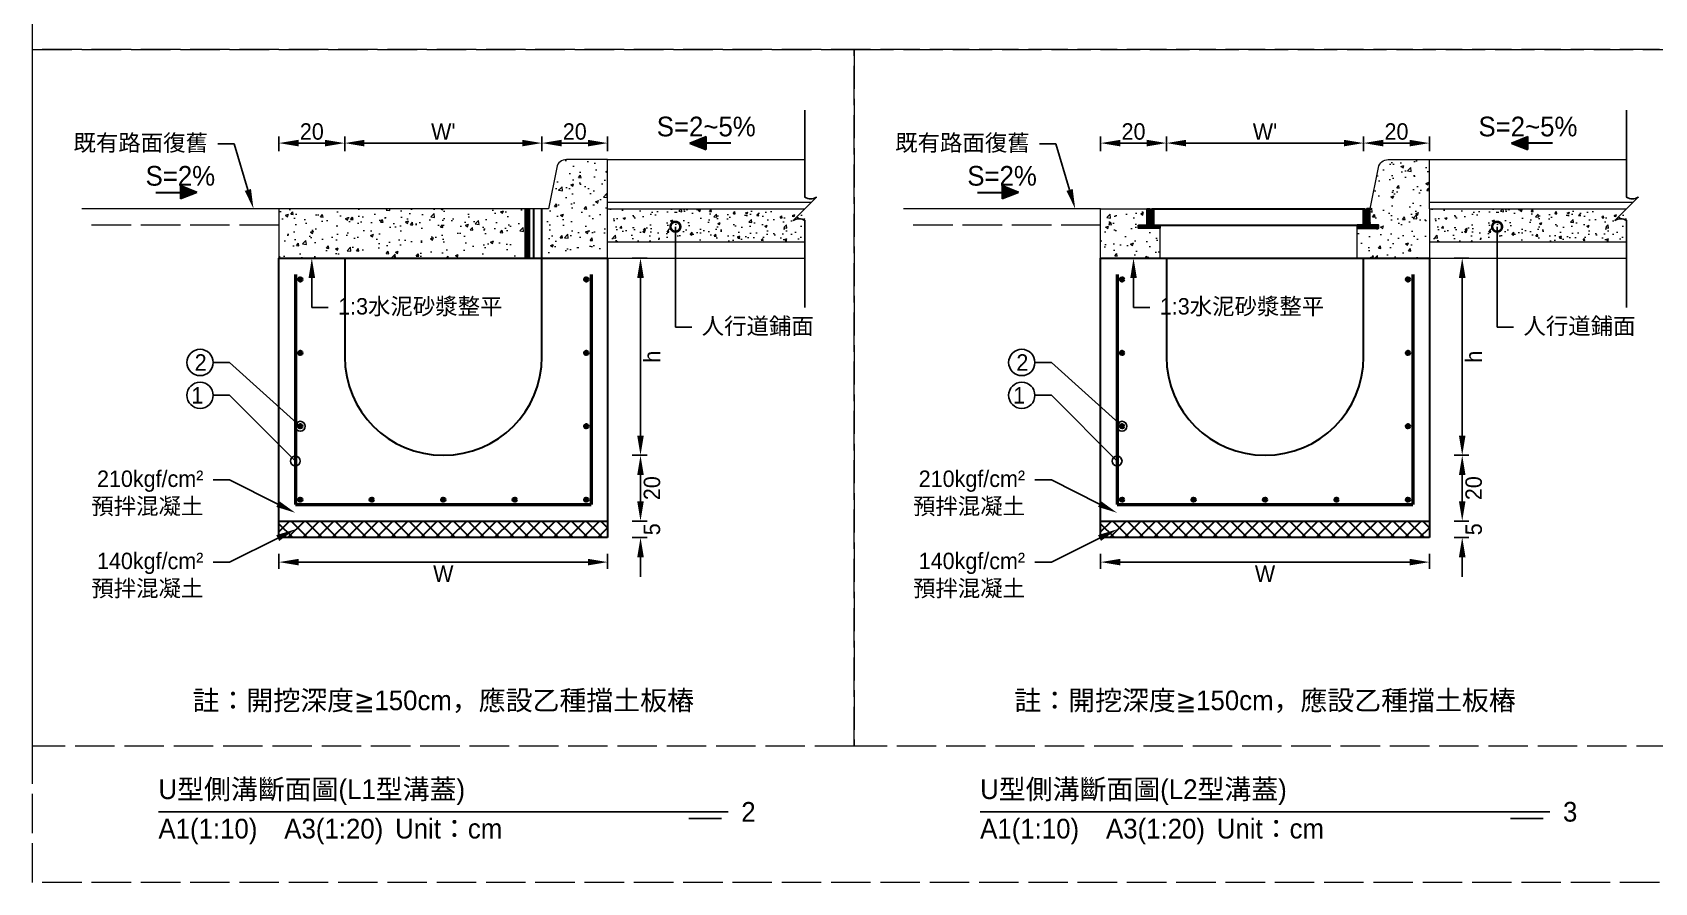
# Model space of a CAD drawing. Extents: x -8920 to 1950, y -2159 to 466.
# Drawn here: x -1710 to -1216.5, y -507 to -248.3 of the extents above; entities that cross this region are included whole.
import ezdxf
from ezdxf import colors
from ezdxf.entities.mleader import LeaderData, LeaderLine
from ezdxf.math import Vec2, Vec3

# ---------------------------------------------------------------- set-up
doc = ezdxf.new("R2010")
doc.units = 0
doc.header["$MEASUREMENT"] = 0
doc.linetypes.add('ACAD_ISO02W100', pattern=[15, 12, -3])
doc.layers.add('一、4.基本-隱藏', color=9, linetype='ACAD_ISO02W100', lineweight=20, plot=False)
doc.layers.add('三、3.文字-註解文字', color=2, linetype='Continuous')
for name, color, linetype, lineweight in [('二、1.繪圖-既有設施', 8, 'Continuous', 20), ('二、2.繪圖-施作項目', 181, 'Continuous', 30), ('二、3.繪圖-排水流向', 170, 'Continuous', 30), ('二、4.繪圖-設計鋪面', 40, 'Continuous', 20), ('二、5.繪圖-鋼筋', 60, 'Continuous', 50), ('二、6.繪圖-其他施作項目', 35, 'Continuous', 30)]:
    doc.layers.add(name, color=color, linetype=linetype, lineweight=lineweight)
doc.styles.add('次圖名(詳圖)', font='MS PGothic.ttf', dxfattribs={"height": 6})
doc.styles.add('註解文字(詳圖)', font='MS PGothic.ttf', dxfattribs={"height": 5})
doc.dimstyles.new('註解文字(詳圖)', dxfattribs={"dimtxt": 5, "dimasz": 6, "dimexe": 2, "dimexo": 5, "dimgap": 1, "dimtad": 2, "dimzin": 0, "dimdsep": 46, "dimtxsty": '註解文字(詳圖)', "dimcen": 0.1, "dimclrd": 144, "dimclre": 144, "dimclrt": 256, "dimadec": 0, "dimazin": 0, "dimtfac": 1, "dimtofl": 0, "dimtmove": 0, "dimatfit": 3, "dimfxlon": 1, "dimtolj": 1, "dimtzin": 0, "dimlwd": -1, "dimlwe": -1, "dimarcsym": 1})

# ---------------------------------------------------------------- blocks, each defined once
blk = doc.blocks.new('*D73')
at = {"layer": 'Defpoints', "color": 0, "transparency": 16777216}
for p in [(-1615, -282), (-1615, -317), (-1555, -317)]:
    blk.add_point(p, dxfattribs=at)
at = {"layer": '三、3.文字-註解文字', "color": 144, "transparency": 16777216}
for p, q in [((-1615, -284.5), (-1615, -280)), ((-1555, -284.5), (-1555, -280)), ((-1561, -282), (-1609, -282))]:
    blk.add_line(p, q, dxfattribs=at)
for points in [[(-1609, -281), (-1609, -283), (-1615, -282)], [(-1561, -281), (-1561, -283), (-1555, -282)]]:
    blk.add_solid(points, dxfattribs=at)
at = {"layer": '三、3.文字-註解文字', "transparency": 16777216, "insert": (-1585, -278.5), "char_height": 5, "attachment_point": 5, "style": '註解文字(詳圖)'}
blk.add_mtext("\\A1;W'", dxfattribs=at)
blk = doc.blocks.new('*D74')
at = {"layer": 'Defpoints', "color": 0, "transparency": 16777216}
for p in [(-1635, -282), (-1635, -317), (-1615, -317)]:
    blk.add_point(p, dxfattribs=at)
at = {"layer": '三、3.文字-註解文字', "color": 144, "transparency": 16777216}
for p, q in [((-1635, -284.5), (-1635, -280)), ((-1615, -284.5), (-1615, -280)), ((-1621, -282), (-1629, -282))]:
    blk.add_line(p, q, dxfattribs=at)
for points in [[(-1629, -281), (-1629, -283), (-1635, -282)], [(-1621, -281), (-1621, -283), (-1615, -282)]]:
    blk.add_solid(points, dxfattribs=at)
at = {"layer": '三、3.文字-註解文字', "transparency": 16777216, "insert": (-1625, -278.5), "char_height": 5, "attachment_point": 5, "style": '註解文字(詳圖)'}
blk.add_mtext('\\A1;20', dxfattribs=at)
blk = doc.blocks.new('*D71')
at = {"layer": 'Defpoints', "color": 0, "transparency": 16777216}
for p in [(-1365, -282), (-1365, -317), (-1305, -317)]:
    blk.add_point(p, dxfattribs=at)
at = {"layer": '三、3.文字-註解文字', "color": 144, "transparency": 16777216}
for p, q in [((-1365, -284.5), (-1365, -280)), ((-1305, -284.5), (-1305, -280)), ((-1311, -282), (-1359, -282))]:
    blk.add_line(p, q, dxfattribs=at)
for points in [[(-1359, -281), (-1359, -283), (-1365, -282)], [(-1311, -281), (-1311, -283), (-1305, -282)]]:
    blk.add_solid(points, dxfattribs=at)
at = {"layer": '三、3.文字-註解文字', "transparency": 16777216, "insert": (-1335, -278.5), "char_height": 5, "attachment_point": 5, "style": '註解文字(詳圖)'}
blk.add_mtext("\\A1;W'", dxfattribs=at)
blk = doc.blocks.new('*D72')
at = {"layer": 'Defpoints', "color": 0, "transparency": 16777216}
for p in [(-1385, -282), (-1385, -317), (-1365, -317)]:
    blk.add_point(p, dxfattribs=at)
at = {"layer": '三、3.文字-註解文字', "color": 144, "transparency": 16777216}
for p, q in [((-1385, -284.5), (-1385, -280)), ((-1365, -284.5), (-1365, -280)), ((-1371, -282), (-1379, -282))]:
    blk.add_line(p, q, dxfattribs=at)
for points in [[(-1379, -281), (-1379, -283), (-1385, -282)], [(-1371, -281), (-1371, -283), (-1365, -282)]]:
    blk.add_solid(points, dxfattribs=at)
at = {"layer": '三、3.文字-註解文字', "transparency": 16777216, "insert": (-1375, -278.5), "char_height": 5, "attachment_point": 5, "style": '註解文字(詳圖)'}
blk.add_mtext('\\A1;20', dxfattribs=at)
blk = doc.blocks.new('*D75')
at = {"layer": 'Defpoints', "color": 0, "transparency": 16777216}
for p in [(-1335, -317), (-1275, -317), (-1335, -377)]:
    blk.add_point(p, dxfattribs=at)
at = {"layer": '三、3.文字-註解文字', "color": 144, "transparency": 16777216}
for p, q in [((-1277.5, -317), (-1273, -317)), ((-1275, -371), (-1275, -323)), ((-1277.5, -377), (-1273, -377))]:
    blk.add_line(p, q, dxfattribs=at)
for points in [[(-1276, -323), (-1274, -323), (-1275, -317)], [(-1276, -371), (-1274, -371), (-1275, -377)]]:
    blk.add_solid(points, dxfattribs=at)
at = {"layer": '三、3.文字-註解文字', "transparency": 16777216, "insert": (-1271.5, -347), "char_height": 5, "attachment_point": 5, "rotation": 90, "style": '註解文字(詳圖)'}
blk.add_mtext('\\A1;h', dxfattribs=at)
blk = doc.blocks.new('*D76')
at = {"layer": 'Defpoints', "color": 0, "transparency": 16777216}
for p in [(-1335, -377), (-1335, -397), (-1275, -397)]:
    blk.add_point(p, dxfattribs=at)
at = {"layer": '三、3.文字-註解文字', "color": 144, "transparency": 16777216}
for p, q in [((-1277.5, -377), (-1273, -377)), ((-1275, -383), (-1275, -391)), ((-1277.5, -397), (-1273, -397))]:
    blk.add_line(p, q, dxfattribs=at)
for points in [[(-1276, -383), (-1274, -383), (-1275, -377)], [(-1276, -391), (-1274, -391), (-1275, -397)]]:
    blk.add_solid(points, dxfattribs=at)
at = {"layer": '三、3.文字-註解文字', "transparency": 16777216, "insert": (-1271.5, -387), "char_height": 5, "attachment_point": 5, "rotation": 90, "style": '註解文字(詳圖)'}
blk.add_mtext('\\A1;20', dxfattribs=at)
blk = doc.blocks.new('*D77')
at = {"layer": 'Defpoints', "color": 0, "transparency": 16777216}
for p in [(-1335, -397), (-1335, -402), (-1275, -402)]:
    blk.add_point(p, dxfattribs=at)
at = {"layer": '三、3.文字-註解文字', "color": 144, "transparency": 16777216}
for p, q in [((-1275, -391), (-1275, -385)), ((-1277.5, -397), (-1273, -397)), ((-1277.5, -402), (-1273, -402)), ((-1275, -408), (-1275, -414))]:
    blk.add_line(p, q, dxfattribs=at)
for points in [[(-1276, -391), (-1274, -391), (-1275, -397)], [(-1276, -408), (-1274, -408), (-1275, -402)]]:
    blk.add_solid(points, dxfattribs=at)
at = {"layer": '三、3.文字-註解文字', "transparency": 16777216, "insert": (-1271.5, -399.5), "char_height": 5, "attachment_point": 5, "rotation": 90, "style": '註解文字(詳圖)'}
blk.add_mtext('\\A1;5', dxfattribs=at)
blk = doc.blocks.new('*D78')
at = {"layer": 'Defpoints', "color": 0, "transparency": 16777216}
for p in [(-1385, -402), (-1285, -402), (-1385, -409.5)]:
    blk.add_point(p, dxfattribs=at)
at = {"layer": '三、3.文字-註解文字', "color": 144, "transparency": 16777216}
for p, q in [((-1385, -407), (-1385, -411.5)), ((-1291, -409.5), (-1379, -409.5)), ((-1285, -407), (-1285, -411.5))]:
    blk.add_line(p, q, dxfattribs=at)
for points in [[(-1379, -408.5), (-1379, -410.5), (-1385, -409.5)], [(-1291, -408.5), (-1291, -410.5), (-1285, -409.5)]]:
    blk.add_solid(points, dxfattribs=at)
at = {"layer": '三、3.文字-註解文字', "transparency": 16777216, "insert": (-1335, -413), "char_height": 5, "attachment_point": 5, "style": '註解文字(詳圖)'}
blk.add_mtext('\\A1;W', dxfattribs=at)
blk = doc.blocks.new('_Small')
at = {"color": 0, "linetype": 'ByBlock', "lineweight": -2}
blk.add_circle((0, 0), 0.25, dxfattribs=at)
blk = doc.blocks.new('排水流向')
at = {"layer": '二、3.繪圖-排水流向'}
h = blk.add_hatch(color=256, dxfattribs=at)
h.dxf.hatch_style = 1
h.paths.add_polyline_path([(0, 1), (0, -1), (2.5, 0)])
for points in [[(-3.75, 0), (0, 0)], [(0, 1), (0, -1)], [(2.5, 0), (0, 1)], [(2.5, 0), (0, -1)]]:
    blk.add_lwpolyline(points, dxfattribs=at)
blk = doc.blocks.new('*D249')
at = {"layer": 'Defpoints', "color": 0, "transparency": 16777216}
for p in [(-1305, -282), (-1305, -317), (-1285, -317)]:
    blk.add_point(p, dxfattribs=at)
at = {"layer": '三、3.文字-註解文字', "color": 144, "transparency": 16777216}
for p, q in [((-1305, -284.5), (-1305, -280)), ((-1285, -284.5), (-1285, -280)), ((-1291, -282), (-1299, -282))]:
    blk.add_line(p, q, dxfattribs=at)
for points in [[(-1299, -281), (-1299, -283), (-1305, -282)], [(-1291, -281), (-1291, -283), (-1285, -282)]]:
    blk.add_solid(points, dxfattribs=at)
at = {"layer": '三、3.文字-註解文字', "transparency": 16777216, "insert": (-1295, -278.5), "char_height": 5, "attachment_point": 5, "style": '註解文字(詳圖)'}
blk.add_mtext('\\A1;20', dxfattribs=at)
blk = doc.blocks.new('*D250')
at = {"layer": 'Defpoints', "color": 0, "transparency": 16777216}
for p in [(-1555, -282), (-1555, -317), (-1535, -317)]:
    blk.add_point(p, dxfattribs=at)
at = {"layer": '三、3.文字-註解文字', "color": 144, "transparency": 16777216}
for p, q in [((-1555, -284.5), (-1555, -280)), ((-1535, -284.5), (-1535, -280)), ((-1541, -282), (-1549, -282))]:
    blk.add_line(p, q, dxfattribs=at)
for points in [[(-1549, -281), (-1549, -283), (-1555, -282)], [(-1541, -281), (-1541, -283), (-1535, -282)]]:
    blk.add_solid(points, dxfattribs=at)
at = {"layer": '三、3.文字-註解文字', "transparency": 16777216, "insert": (-1545, -278.5), "char_height": 5, "attachment_point": 5, "style": '註解文字(詳圖)'}
blk.add_mtext('\\A1;20', dxfattribs=at)
blk = doc.blocks.new('_DotSmall')
at = {"color": 0, "linetype": 'ByBlock', "const_width": 0.5}
blk.add_lwpolyline([(-0.0625, 0, 1), (0.0625, 0, 1)], format="xyb", close=True, dxfattribs=at)
blk = doc.blocks.new('*D275')
at = {"layer": 'Defpoints', "color": 0, "transparency": 16777216}
for p in [(-1585, -317), (-1525, -317), (-1585, -377)]:
    blk.add_point(p, dxfattribs=at)
at = {"layer": '三、3.文字-註解文字', "color": 144, "transparency": 16777216}
for p, q in [((-1527.5, -317), (-1523, -317)), ((-1525, -371), (-1525, -323)), ((-1527.5, -377), (-1523, -377))]:
    blk.add_line(p, q, dxfattribs=at)
for points in [[(-1526, -323), (-1524, -323), (-1525, -317)], [(-1526, -371), (-1524, -371), (-1525, -377)]]:
    blk.add_solid(points, dxfattribs=at)
at = {"layer": '三、3.文字-註解文字', "transparency": 16777216, "insert": (-1521.5, -347), "char_height": 5, "attachment_point": 5, "rotation": 90, "style": '註解文字(詳圖)'}
blk.add_mtext('\\A1;h', dxfattribs=at)
blk = doc.blocks.new('*D276')
at = {"layer": 'Defpoints', "color": 0, "transparency": 16777216}
for p in [(-1585, -377), (-1585, -397), (-1525, -397)]:
    blk.add_point(p, dxfattribs=at)
at = {"layer": '三、3.文字-註解文字', "color": 144, "transparency": 16777216}
for p, q in [((-1527.5, -377), (-1523, -377)), ((-1525, -383), (-1525, -391)), ((-1527.5, -397), (-1523, -397))]:
    blk.add_line(p, q, dxfattribs=at)
for points in [[(-1526, -383), (-1524, -383), (-1525, -377)], [(-1526, -391), (-1524, -391), (-1525, -397)]]:
    blk.add_solid(points, dxfattribs=at)
at = {"layer": '三、3.文字-註解文字', "transparency": 16777216, "insert": (-1521.5, -387), "char_height": 5, "attachment_point": 5, "rotation": 90, "style": '註解文字(詳圖)'}
blk.add_mtext('\\A1;20', dxfattribs=at)
blk = doc.blocks.new('*D277')
at = {"layer": 'Defpoints', "color": 0, "transparency": 16777216}
for p in [(-1585, -397), (-1585, -402), (-1525, -402)]:
    blk.add_point(p, dxfattribs=at)
at = {"layer": '三、3.文字-註解文字', "color": 144, "transparency": 16777216}
for p, q in [((-1525, -391), (-1525, -385)), ((-1527.5, -397), (-1523, -397)), ((-1527.5, -402), (-1523, -402)), ((-1525, -408), (-1525, -414))]:
    blk.add_line(p, q, dxfattribs=at)
for points in [[(-1526, -391), (-1524, -391), (-1525, -397)], [(-1526, -408), (-1524, -408), (-1525, -402)]]:
    blk.add_solid(points, dxfattribs=at)
at = {"layer": '三、3.文字-註解文字', "transparency": 16777216, "insert": (-1521.5, -399.5), "char_height": 5, "attachment_point": 5, "rotation": 90, "style": '註解文字(詳圖)'}
blk.add_mtext('\\A1;5', dxfattribs=at)
blk = doc.blocks.new('*D284')
at = {"layer": 'Defpoints', "color": 0, "transparency": 16777216}
for p in [(-1635, -402), (-1535, -402), (-1635, -409.5)]:
    blk.add_point(p, dxfattribs=at)
at = {"layer": '三、3.文字-註解文字', "color": 144, "transparency": 16777216}
for p, q in [((-1635, -407), (-1635, -411.5)), ((-1541, -409.5), (-1629, -409.5)), ((-1535, -407), (-1535, -411.5))]:
    blk.add_line(p, q, dxfattribs=at)
for points in [[(-1629, -408.5), (-1629, -410.5), (-1635, -409.5)], [(-1541, -408.5), (-1541, -410.5), (-1535, -409.5)]]:
    blk.add_solid(points, dxfattribs=at)
at = {"layer": '三、3.文字-註解文字', "transparency": 16777216, "insert": (-1585, -413), "char_height": 5, "attachment_point": 5, "style": '註解文字(詳圖)'}
blk.add_mtext('\\A1;W', dxfattribs=at)

msp = doc.modelspace()

# ---------------------------------------------------------------- hatches: boundary and pattern name
at = {"layer": '二、1.繪圖-既有設施'}
h = msp.add_hatch(dxfattribs=at)
h.set_pattern_fill('AR-CONC', color=256, scale=0.05)
h.set_pattern_definition([(50, (-267.767, -1137.249), (9.109233, -0.796954), [0.9525, -10.4775]), (355, (-267.767, -1137.249), (-1.76217, 9.55284), [0.762, -8.38203]), (100.45144, (-267.008, -1137.315), (7.34706, 8.75589), [0.8095, -8.90451]), (46.1842, (-267.767, -1134.709), (13.55395, -2.10212), [1.42875, -15.71625]), (96.6356, (-266.637, -1134.884), (11.87021, 12.37131), [1.21425, -13.35678]), (351.1842, (-267.767, -1134.709), (11.87021, 12.37131), [1.143, -12.57299]), (21, (-266.497, -1135.344), (7.58072, -5.11326), [0.9525, -10.4775]), (326, (-266.497, -1135.344), (3.0901, 9.2094), [0.762, -8.382]), (71.45144, (-265.865, -1135.77), (10.67082, 4.09614), [0.8095, -8.904497]), (37.5, (-267.7668, -1137.2488), (0.15443, 4.227752), [0, -8.2804, 0, -8.509, 0, -8.41375]), (7.5, (-267.767, -1137.249), (3.340983, 5.009029), [0, -4.8514, 0, -8.0899, 0, -3.20675]), (327.5, (-270.599, -1137.2488), (6.77953, -0.286437), [0, -3.175, 0, -9.906, 0, -13.1445]), (317.5, (-271.869, -1137.249), (7.40646, 1.271325), [0, -4.1275, 0, -6.5786, 0, -9.3345])])
h.paths.add_polyline_path([(-1635, -302), (-1635, -317), (-1560, -317), (-1560, -302)])
h.paths.add_polyline_path([(-1553, -302), (-1555, -302), (-1555, -317), (-1535, -317), (-1535, -302), (-1535, -287), (-1547.541, -287, 0.3575108), (-1550.482, -289.412)])
h = msp.add_hatch(dxfattribs=at)
h.set_pattern_fill('AR-CONC', color=256, scale=0.05)
h.set_pattern_definition([(50, (-6.186, -1160.314), (9.109233, -0.796954), [0.9525, -10.4775]), (355, (-6.186, -1160.314), (-1.76217, 9.55284), [0.762, -8.38203]), (100.45144, (-5.427, -1160.381), (7.34706, 8.755888), [0.8095, -8.90451]), (46.1842, (-6.186, -1157.774), (13.55395, -2.10212), [1.42875, -15.71625]), (96.6356, (-5.057, -1157.95), (11.87021, 12.37131), [1.21425, -13.35678]), (351.1842, (-6.186, -1157.774), (11.87021, 12.37131), [1.143, -12.57299]), (21, (-4.916, -1158.409), (7.58072, -5.11326), [0.9525, -10.4775]), (326, (-4.916, -1158.409), (3.0901, 9.2094), [0.762, -8.382]), (71.45144, (-4.2846, -1158.8355), (10.67082, 4.09614), [0.8095, -8.904497]), (37.5, (-6.1863, -1160.3144), (0.15443, 4.227752), [0, -8.2804, 0, -8.509, 0, -8.41375]), (7.5, (-6.1863, -1160.3144), (3.340983, 5.009029), [0, -4.8514, 0, -8.0899, 0, -3.20675]), (327.5, (-9.0184, -1160.3144), (6.77953, -0.286437), [0, -3.175, 0, -9.906, 0, -13.1445]), (317.5, (-10.2884, -1160.3144), (7.40646, 1.271325), [0, -4.1275, 0, -6.5786, 0, -9.3345])])
h.paths.add_polyline_path([(-1373.5, -307.9), (-1373.5, -307), (-1370.9, -307), (-1370.9, -302), (-1385, -302), (-1385, -317), (-1367, -317), (-1367, -307.9)])
h.paths.add_polyline_path([(-1300.5, -307), (-1300.5, -307.9), (-1307, -307.9), (-1307, -317), (-1285, -317), (-1285, -302), (-1285, -287), (-1297.541, -287, 0.3575108), (-1300.482, -289.412), (-1303, -302), (-1303.1, -302), (-1303.1, -307)])
at = {"layer": '二、2.繪圖-施作項目'}
h = msp.add_hatch(dxfattribs=at)
h.set_pattern_fill('ANSI37', color=256)
h.set_pattern_definition([(45, (-1438.4603, 460.823), (-2.245064, 2.245064), []), (135, (-1438.4603, 460.823), (-2.245064, -2.245064), [])])
h.paths.add_polyline_path([(-1535, -402), (-1635, -402), (-1635, -397), (-1535, -397)])
h = msp.add_hatch(dxfattribs=at)
h.set_pattern_fill('ANSI37', color=256)
h.set_pattern_definition([(45, (-1188.4603, 460.823), (-2.245064, 2.245064), []), (135, (-1188.4603, 460.823), (-2.245064, -2.245064), [])])
h.paths.add_polyline_path([(-1285, -402), (-1385, -402), (-1385, -397), (-1285, -397)])
at = {"layer": '二、4.繪圖-設計鋪面'}
h = msp.add_hatch(dxfattribs=at)
h.set_pattern_fill('AR-CONC', color=256)
h.set_pattern_definition([(50, (-1669.145, 133.4644), (7.1726, -0.62752), [0.75, -8.25]), (355, (-1669.145, 133.4644), (-1.38751, 7.52192), [0.6, -6.6]), (100.4514, (-1668.547, 133.412), (5.78509, 6.8944), [0.6374, -7.01142]), (46.1842, (-1669.145, 135.464), (10.67241, -1.6552), [1.125, -12.375]), (96.6356, (-1668.256, 135.326), (9.34662, 9.74119), [0.9561, -10.51714]), (351.1842, (-1669.145, 135.464), (9.34662, 9.74119), [0.9, -9.9]), (21, (-1668.145, 134.9644), (5.96907, -4.02619), [0.75, -8.25]), (326, (-1668.145, 134.9644), (2.43315, 7.2515), [0.6, -6.6]), (71.4514, (-1667.6476, 134.629), (8.40222, 3.22531), [0.6374, -7.01142]), (37.5, (-1669.145, 133.4644), (0.121599, 3.328939), [0, -6.52, 0, -6.7, 0, -6.625]), (7.5, (-1669.145, 133.4644), (2.630695, 3.944117), [0, -3.82, 0, -6.37, 0, -2.525]), (327.5, (-1671.375, 133.4644), (5.338224, -0.225549), [0, -2.5, 0, -7.8, 0, -10.35]), (317.5, (-1672.375, 133.4644), (5.83186, 1.00105), [0, -3.25, 0, -5.18, 0, -7.35])])
h.paths.add_polyline_path([(-1475, -302), (-1535, -302), (-1535, -309.5), (-1525, -309.5), (-1525, -312), (-1475, -312)])
h.paths.add_polyline_path([(-1525, -309.5), (-1535, -309.5), (-1535, -312), (-1525, -312)], flags=17)
h = msp.add_hatch(dxfattribs=at)
h.set_pattern_fill('AR-CONC', color=256)
h.set_pattern_definition([(50, (-1419.145, 133.4644), (7.1726, -0.62752), [0.75, -8.25]), (355, (-1419.145, 133.4644), (-1.38751, 7.52192), [0.6, -6.6]), (100.4514, (-1418.547, 133.412), (5.78509, 6.8944), [0.6374, -7.01142]), (46.1842, (-1419.145, 135.464), (10.67241, -1.6552), [1.125, -12.375]), (96.6356, (-1418.256, 135.326), (9.34662, 9.74119), [0.9561, -10.51714]), (351.1842, (-1419.145, 135.464), (9.34662, 9.74119), [0.9, -9.9]), (21, (-1418.145, 134.9644), (5.96907, -4.02619), [0.75, -8.25]), (326, (-1418.145, 134.9644), (2.43315, 7.2515), [0.6, -6.6]), (71.4514, (-1417.6476, 134.629), (8.40222, 3.22531), [0.6374, -7.01142]), (37.5, (-1419.145, 133.4644), (0.121599, 3.328939), [0, -6.52, 0, -6.7, 0, -6.625]), (7.5, (-1419.145, 133.4644), (2.630695, 3.944117), [0, -3.82, 0, -6.37, 0, -2.525]), (327.5, (-1421.375, 133.4644), (5.338224, -0.225549), [0, -2.5, 0, -7.8, 0, -10.35]), (317.5, (-1422.375, 133.4644), (5.83186, 1.00105), [0, -3.25, 0, -5.18, 0, -7.35])])
h.paths.add_polyline_path([(-1225, -302), (-1285, -302), (-1285, -309.5), (-1275, -309.5), (-1275, -312), (-1225, -312)])
h.paths.add_polyline_path([(-1275, -309.5), (-1285, -309.5), (-1285, -312), (-1275, -312)], flags=17)
at = {"layer": '二、5.繪圖-鋼筋'}
h = msp.add_hatch(color=256, dxfattribs=at)
h.dxf.hatch_style = 1
h.paths.add_polyline_path([(-1628, -323.5, 1), (-1629, -323.5, 1)])
h = msp.add_hatch(color=256, dxfattribs=at)
h.dxf.hatch_style = 1
h.paths.add_polyline_path([(-1541, -323.5, 1), (-1542, -323.5, 1)])
h = msp.add_hatch(color=256, dxfattribs=at)
h.dxf.hatch_style = 1
h.paths.add_polyline_path([(-1378, -323.5, 1), (-1379, -323.5, 1)])
h = msp.add_hatch(color=256, dxfattribs=at)
h.dxf.hatch_style = 1
h.paths.add_polyline_path([(-1291, -323.5, 1), (-1292, -323.5, 1)])
h = msp.add_hatch(color=256, dxfattribs=at)
h.dxf.hatch_style = 1
h.paths.add_polyline_path([(-1628, -345.83, 1), (-1629, -345.83, 1)])
h = msp.add_hatch(color=256, dxfattribs=at)
h.dxf.hatch_style = 1
h.paths.add_polyline_path([(-1541, -345.83, 1), (-1542, -345.83, 1)])
h = msp.add_hatch(color=256, dxfattribs=at)
h.dxf.hatch_style = 1
h.paths.add_polyline_path([(-1378, -345.83, 1), (-1379, -345.83, 1)])
h = msp.add_hatch(color=256, dxfattribs=at)
h.dxf.hatch_style = 1
h.paths.add_polyline_path([(-1291, -345.83, 1), (-1292, -345.83, 1)])
h = msp.add_hatch(color=256, dxfattribs=at)
h.dxf.hatch_style = 1
h.paths.add_polyline_path([(-1628, -368.16, 1), (-1629, -368.16, 1)])
h = msp.add_hatch(color=256, dxfattribs=at)
h.dxf.hatch_style = 1
h.paths.add_polyline_path([(-1541, -368.16, 1), (-1542, -368.16, 1)])
h = msp.add_hatch(color=256, dxfattribs=at)
h.dxf.hatch_style = 1
h.paths.add_polyline_path([(-1378, -368.16, 1), (-1379, -368.16, 1)])
h = msp.add_hatch(color=256, dxfattribs=at)
h.dxf.hatch_style = 1
h.paths.add_polyline_path([(-1291, -368.16, 1), (-1292, -368.16, 1)])
h = msp.add_hatch(color=256, dxfattribs=at)
h.dxf.hatch_style = 1
h.paths.add_polyline_path([(-1628, -390.5, 1), (-1629, -390.5, 1)])
h = msp.add_hatch(color=256, dxfattribs=at)
h.dxf.hatch_style = 1
h.paths.add_polyline_path([(-1606.25, -390.5, 1), (-1607.25, -390.5, 1)])
h = msp.add_hatch(color=256, dxfattribs=at)
h.dxf.hatch_style = 1
h.paths.add_polyline_path([(-1584.5, -390.5, 1), (-1585.5, -390.5, 1)])
h = msp.add_hatch(color=256, dxfattribs=at)
h.dxf.hatch_style = 1
h.paths.add_polyline_path([(-1562.75, -390.5, 1), (-1563.75, -390.5, 1)])
h = msp.add_hatch(color=256, dxfattribs=at)
h.dxf.hatch_style = 1
h.paths.add_polyline_path([(-1541, -390.5, 1), (-1542, -390.5, 1)])
h = msp.add_hatch(color=256, dxfattribs=at)
h.dxf.hatch_style = 1
h.paths.add_polyline_path([(-1378, -390.5, 1), (-1379, -390.5, 1)])
h = msp.add_hatch(color=256, dxfattribs=at)
h.dxf.hatch_style = 1
h.paths.add_polyline_path([(-1356.25, -390.5, 1), (-1357.25, -390.5, 1)])
h = msp.add_hatch(color=256, dxfattribs=at)
h.dxf.hatch_style = 1
h.paths.add_polyline_path([(-1334.5, -390.5, 1), (-1335.5, -390.5, 1)])
h = msp.add_hatch(color=256, dxfattribs=at)
h.dxf.hatch_style = 1
h.paths.add_polyline_path([(-1312.75, -390.5, 1), (-1313.75, -390.5, 1)])
h = msp.add_hatch(color=256, dxfattribs=at)
h.dxf.hatch_style = 1
h.paths.add_polyline_path([(-1291, -390.5, 1), (-1292, -390.5, 1)])
at = {"layer": '二、6.繪圖-其他施作項目'}
h = msp.add_hatch(dxfattribs=at)
h.set_pattern_fill('ANSI31', color=256, scale=0.1)
h.set_pattern_definition([(45, (-142.16578, -1297.46255), (-0.2245064, 0.2245064), [])])
h.paths.add_polyline_path([(-1370, -302), (-1370.9, -302), (-1370.9, -307), (-1373.5, -307), (-1373.5, -307.9), (-1367, -307.9), (-1367, -307), (-1370, -307)])
h.paths.add_polyline_path([(-1304, -307), (-1307, -307), (-1307, -307.9), (-1300.5, -307.9), (-1300.5, -307), (-1303.1, -307), (-1303.1, -302), (-1304, -302)])

# ---------------------------------------------------------------- linework, layer by layer
at = {"layer": '一、4.基本-隱藏'}
for points in [[(-1710, 0), (-930, 0), (-930, -253.5), (-1710, -253.5)], [(-1710, 0), (-930, 0), (-930, -507), (-1710, -507)], [(-1710, 0), (-930, 0), (-930, -507), (-1710, -507)], [(-1710, -253.5), (-1460, -253.5), (-1460, -465.5), (-1710, -465.5)], [(-1460, -253.5), (-1210, -253.5), (-1210, -465.5), (-1460, -465.5)]]:
    msp.add_lwpolyline(points, close=True, dxfattribs=at)
at = {"layer": '三、3.文字-註解文字'}
for points in [[(-1475, -332), (-1475, -305.536, 0.2828427), (-1478.536, -305.536), (-1471.464, -298.464, -0.2828427), (-1475, -298.464), (-1475, -272)], [(-1225, -332), (-1225, -305.536, 0.2828427), (-1228.536, -305.536), (-1221.464, -298.464, -0.2828427), (-1225, -298.464), (-1225, -272)]]:
    msp.add_lwpolyline(points, format="xyb", dxfattribs=at)
for points in [[(-1671.66, -485.5), (-1498.34, -485.5)], [(-1500.34, -487.5), (-1510.34, -487.5)], [(-1421.66, -485.5), (-1248.34, -485.5)], [(-1250.34, -487.5), (-1260.34, -487.5)]]:
    msp.add_lwpolyline(points, dxfattribs=at)
for centre in [(-1659, -348.75), (-1409, -348.75), (-1659, -358.75), (-1409, -358.75)]:
    msp.add_circle(centre, 4, dxfattribs=at)
at = {"layer": '二、1.繪圖-既有設施'}
msp.add_lwpolyline([(-1635, -317), (-1535, -317), (-1535, -302), (-1535, -287), (-1547.541, -287, 0.3575108), (-1550.482, -289.412), (-1553, -302), (-1635, -302)], format="xyb", close=True, dxfattribs=at)
msp.add_lwpolyline([(-1303.1, -302), (-1303, -302), (-1300.482, -289.412, -0.3575108), (-1297.541, -287), (-1285, -287)], format="xyb", dxfattribs=at)
for points in [[(-1285, -302), (-1285, -287)], [(-1367, -307), (-1367, -317), (-1385, -317), (-1385, -302), (-1370.9, -302)], [(-1285, -302), (-1285, -317), (-1307, -317), (-1307, -307)]]:
    msp.add_lwpolyline(points, dxfattribs=at)
at = {"layer": '二、2.繪圖-施作項目'}
for points in [[(-1535, -402), (-1635, -402), (-1635, -317), (-1535, -317)], [(-1285, -402), (-1385, -402), (-1385, -317), (-1285, -317)]]:
    msp.add_lwpolyline(points, close=True, dxfattribs=at)
for points in [[(-1615, -317), (-1615, -347, 1), (-1555, -347), (-1555, -317)], [(-1365, -317), (-1365, -347, 1), (-1305, -347), (-1305, -317)]]:
    msp.add_lwpolyline(points, format="xyb", dxfattribs=at)
for points in [[(-1635, -397), (-1535, -397)], [(-1385, -397), (-1285, -397)]]:
    msp.add_lwpolyline(points, dxfattribs=at)
at = {"layer": '二、4.繪圖-設計鋪面'}
for points in [[(-1535, -287), (-1475, -287)], [(-1285, -287), (-1225, -287)], [(-1535, -300), (-1473, -300)], [(-1285, -300), (-1223, -300)], [(-1635, -302), (-1695, -302)], [(-1535, -302), (-1475, -302)], [(-1385, -302), (-1445, -302)], [(-1285, -302), (-1225, -302)], [(-1535, -312), (-1475, -312)], [(-1285, -312), (-1225, -312)], [(-1535, -317), (-1475, -317)], [(-1285, -317), (-1225, -317)]]:
    msp.add_lwpolyline(points, dxfattribs=at)
at = {"layer": '二、4.繪圖-設計鋪面', "linetype": 'ACAD_ISO02W100'}
for points in [[(-1635, -307), (-1695, -307)], [(-1385, -307), (-1445, -307)]]:
    msp.add_lwpolyline(points, dxfattribs=at)
at = {"layer": '二、5.繪圖-鋼筋'}
for points in [[(-1630, -322), (-1630, -392)], [(-1540, -322), (-1540, -392)], [(-1380, -322), (-1380, -392)], [(-1290, -322), (-1290, -392)], [(-1630, -392), (-1540, -392)], [(-1380, -392), (-1290, -392)]]:
    msp.add_lwpolyline(points, dxfattribs=at)
for centre in [(-1628.5, -323.5), (-1541.5, -323.5), (-1378.5, -323.5), (-1291.5, -323.5), (-1628.5, -345.83), (-1541.5, -345.83), (-1378.5, -345.83), (-1291.5, -345.83), (-1628.5, -368.16), (-1541.5, -368.16), (-1378.5, -368.16), (-1291.5, -368.16), (-1628.5, -390.5), (-1606.75, -390.5), (-1585, -390.5), (-1563.25, -390.5), (-1541.5, -390.5), (-1378.5, -390.5), (-1356.75, -390.5), (-1335, -390.5), (-1313.25, -390.5), (-1291.5, -390.5)]:
    msp.add_circle(centre, 0.5, dxfattribs=at)
at = {"layer": '二、6.繪圖-其他施作項目'}
for points in [[(-1560, -317), (-1560, -302)], [(-1559.375, -317), (-1559.375, -302)], [(-1558.75, -317), (-1558.75, -302)], [(-1557.5, -317), (-1557.5, -302)], [(-1555, -317), (-1555, -302)], [(-1369.5, -302), (-1369.5, -307)], [(-1369.5, -302), (-1304.5, -302)], [(-1368.9, -302), (-1368.9, -307)], [(-1305.1, -302), (-1305.1, -307)], [(-1304.5, -302), (-1304.5, -307)], [(-1369.5, -307), (-1304.5, -307)]]:
    msp.add_lwpolyline(points, dxfattribs=at)
for points in [[(-1373.5, -307), (-1370.9, -307), (-1370.9, -302), (-1370, -302), (-1370, -307), (-1367, -307), (-1367, -307.9), (-1373.5, -307.9)], [(-1303.1, -302), (-1304, -302), (-1304, -307), (-1307, -307), (-1307, -307.9), (-1300.5, -307.9), (-1300.5, -307), (-1303.1, -307)]]:
    msp.add_lwpolyline(points, close=True, dxfattribs=at)

# ---------------------------------------------------------------- block references
at = {"xscale": 2, "yscale": 2, "zscale": 2, "rotation": 180}
for p in [(-1505, -282), (-1255, -282)]:
    msp.add_blockref('排水流向', p, dxfattribs=at)
at = {"xscale": 2, "yscale": 2, "zscale": 2}
for p in [(-1665, -297), (-1415, -297)]:
    msp.add_blockref('排水流向', p, dxfattribs=at)

# ---------------------------------------------------------------- texts
at = {"layer": '三、3.文字-註解文字', "char_height": 6}
for s, width, gutter_width, insert, attachment_point, style in [('{\\fMS PGothic|b0|i0|c128|p34;註：開挖深度≧150cm，應設乙種擋土板樁}', 156.49231, 30, (-1585, -452), 5, '註解文字(詳圖)'), ('{\\fMS PGothic|b0|i0|c128|p34;註：開挖深度≧150cm，應設乙種擋土板樁}', 156.49231, 30, (-1335, -452), 5, '註解文字(詳圖)'), ('{\\fMS PGothic|b0|i0|c128|p34;U型側溝斷面圖(}L{\\fMS PGothic|b0|i0|c128|p34;1型溝蓋)}', 134.12151, 15, (-1671.66, -479.5), 4, '次圖名(詳圖)'), ('{\\fMS PGothic|b0|i0|c128|p34;U型側溝斷面圖(}L{\\fMS PGothic|b0|i0|c128|p34;2型溝蓋)}', 131.94411, 15, (-1421.66, -479.5), 4, '次圖名(詳圖)'), ('2', 3, 15, (-1494.34, -485.5), 4, '次圖名(詳圖)'), ('3', 3, 15, (-1244.34, -485.5), 4, '次圖名(詳圖)'), ('A1(1:10)\u3000A3(1:20){\\fMS PGothic|b0|i0|c128|p34;^IUnit：cm}', 136.03259, 15, (-1671.66, -491.5), 4, '次圖名(詳圖)'), ('A1(1:10)\u3000A3(1:20){\\fMS PGothic|b0|i0|c128|p34;^IUnit：cm}', 136.03259, 15, (-1421.66, -491.5), 4, '次圖名(詳圖)')]:
    msp.add_mtext_dynamic_manual_height_columns(s, width=width, gutter_width=gutter_width, heights=[0], dxfattribs=dict(at, insert=insert, attachment_point=attachment_point, style=style))
at = {"layer": '二、3.繪圖-排水流向', "char_height": 6, "attachment_point": 5, "style": '註解文字(詳圖)'}
for s, insert in [('{\\fMS PGothic|b0|i0|c128|p34;S=2~5%}', (-1505, -277)), ('{\\fMS PGothic|b0|i0|c128|p34;S=2~5%}', (-1255, -277)), ('{\\fMS PGothic|b0|i0|c128|p34;S=2%}', (-1665, -292)), ('{\\fMS PGothic|b0|i0|c128|p34;S=2%}', (-1415, -292))]:
    msp.add_mtext_dynamic_manual_height_columns(s, width=10.17412, gutter_width=30, heights=[0], dxfattribs=dict(at, insert=insert))

# ---------------------------------------------------------------- dimensions: what is measured, and where the dimension line sits
at = {"layer": '三、3.文字-註解文字'}
for base, p1, p2, text, picture, middle in [((-1635, -282), (-1615, -317), (-1635, -317), '20', '*D74', (-1625, -278.5)), ((-1615, -282), (-1555, -317), (-1615, -317), "W'", '*D73', (-1585, -278.5)), ((-1555, -282), (-1535, -317), (-1555, -317), '20', '*D250', (-1545, -278.5)), ((-1385, -282), (-1365, -317), (-1385, -317), '20', '*D72', (-1375, -278.5)), ((-1365, -282), (-1305, -317), (-1365, -317), "W'", '*D71', (-1335, -278.5)), ((-1305, -282), (-1285, -317), (-1305, -317), '20', '*D249', (-1295, -278.5)), ((-1635, -409.5), (-1535, -402), (-1635, -402), 'W', '*D284', (-1585, -413)), ((-1385, -409.5), (-1285, -402), (-1385, -402), 'W', '*D78', (-1335, -413))]:
    dim = msp.add_linear_dim(base=base, p1=p1, p2=p2, text=text, dimstyle='註解文字(詳圖)', dxfattribs=at)
    dim.commit()
    dim.dimension.update_dxf_attribs({"geometry": picture, "text_midpoint": middle})
for base, p1, p2, text, picture, middle in [((-1525, -317), (-1585, -377), (-1585, -317), 'h', '*D275', (-1521.5, -347)), ((-1275, -317), (-1335, -377), (-1335, -317), 'h', '*D75', (-1271.5, -347)), ((-1525, -397), (-1585, -377), (-1585, -397), '20', '*D276', (-1521.5, -387)), ((-1275, -397), (-1335, -377), (-1335, -397), '20', '*D76', (-1271.5, -387)), ((-1525, -402), (-1585, -397), (-1585, -402), '5', '*D277', (-1521.5, -399.5)), ((-1275, -402), (-1335, -397), (-1335, -402), '5', '*D77', (-1271.5, -399.5))]:
    dim = msp.add_linear_dim(base=base, p1=p1, p2=p2, angle=90, text=text, dimstyle='註解文字(詳圖)', dxfattribs=at)
    dim.commit()
    dim.dimension.update_dxf_attribs({"geometry": picture, "text_midpoint": middle})

# ---------------------------------------------------------------- leaders
ml = msp.add_multileader_mtext('Standard', dxfattribs=at)
ml.set_content('既有路面復舊', color=256, style='註解文字(詳圖)')
ml.set_leader_properties(color=144, linetype='ByLayer', lineweight=-1)
ml.build(insert=Vec2(0, 0))
ml.multileader.update_dxf_attribs({"dogleg_length": 5, "arrow_head_size": 6})
ctx = ml.context
ctx.base_point, ctx.char_height, ctx.arrow_head_size, ctx.landing_gap_size, ctx.plane_origin = Vec3(-1702.383, -282.25), 5, 6, 3, Vec3(-1727.575, -260.337)
ctx.text_align_type = 2
notes = []
notes.append((ctx, [(1, (1, 1, 0), (-1648.599, -282.25), (-1, 0), 5, [(0, [(-1642.744, -302)], 0, [])])]))
ctx.mtext.insert, ctx.mtext.alignment, ctx.mtext.flow_direction = Vec3(-1656.599, -279.409), 3, 5
ml = msp.add_multileader_mtext('Standard', dxfattribs=at)
ml.set_content('既有路面復舊', color=256, style='註解文字(詳圖)')
ml.set_leader_properties(color=144, linetype='ByLayer', lineweight=-1)
ml.build(insert=Vec2(0, 0))
ml.multileader.update_dxf_attribs({"dogleg_length": 5, "arrow_head_size": 6})
ctx = ml.context
ctx.base_point, ctx.char_height, ctx.arrow_head_size, ctx.landing_gap_size, ctx.plane_origin = Vec3(-1452.383, -282.25), 5, 6, 3, Vec3(-1477.575, -260.337)
ctx.text_align_type = 2
notes.append((ctx, [(1, (1, 1, 0), (-1398.599, -282.25), (-1, 0), 5, [(0, [(-1392.744, -302)], 0, [])])]))
ctx.mtext.insert, ctx.mtext.alignment, ctx.mtext.flow_direction = Vec3(-1406.599, -279.409), 3, 5
ml = msp.add_multileader_mtext('Standard', dxfattribs=at)
ml.set_content('人行道鋪面', color=256, style='註解文字(詳圖)')
ml.set_leader_properties(color=144, linetype='ByLayer', lineweight=-1)
ml.set_arrow_properties(name='DOTSMALL')
ml.build(insert=Vec2(0, 0))
ml.multileader.update_dxf_attribs({"dogleg_length": 5, "arrow_head_size": 6})
ctx = ml.context
ctx.base_point, ctx.char_height, ctx.arrow_head_size, ctx.landing_gap_size, ctx.plane_origin = Vec3(-1509.376, -337.979), 5, 6, 3, Vec3(-1514.376, -307.447)
notes.append((ctx, [(0, (1, 1, 0), (-1514.376, -337.979), (1, 0), 5, [(0, [(-1514.376, -307.447)], 0, [])])]))
ctx.mtext.insert, ctx.mtext.flow_direction = Vec3(-1506.376, -335.167), 5
ml = msp.add_multileader_mtext('Standard', dxfattribs=at)
ml.set_content('人行道鋪面', color=256, style='註解文字(詳圖)')
ml.set_leader_properties(color=144, linetype='ByLayer', lineweight=-1)
ml.set_arrow_properties(name='DOTSMALL')
ml.build(insert=Vec2(0, 0))
ml.multileader.update_dxf_attribs({"dogleg_length": 5, "arrow_head_size": 6})
ctx = ml.context
ctx.base_point, ctx.char_height, ctx.arrow_head_size, ctx.landing_gap_size, ctx.plane_origin = Vec3(-1259.376, -337.979), 5, 6, 3, Vec3(-1264.376, -307.447)
notes.append((ctx, [(0, (1, 1, 0), (-1264.376, -337.979), (1, 0), 5, [(0, [(-1264.376, -307.447)], 0, [])])]))
ctx.mtext.insert, ctx.mtext.flow_direction = Vec3(-1256.376, -335.167), 5
ml = msp.add_multileader_mtext('Standard', dxfattribs=at)
ml.set_content('1:3水泥砂漿整平', color=256, style='註解文字(詳圖)')
ml.set_leader_properties(color=144, linetype='ByLayer', lineweight=-1)
ml.build(insert=Vec2(0, 0))
ml.multileader.update_dxf_attribs({"dogleg_length": 5, "arrow_head_size": 6})
ctx = ml.context
ctx.base_point, ctx.char_height, ctx.arrow_head_size, ctx.landing_gap_size, ctx.plane_origin = Vec3(-1620, -332), 5, 6, 3, Vec3(-1625, -317)
notes.append((ctx, [(0, (1, 1, 0), (-1625, -332), (1, 0), 5, [(0, [(-1625, -317)], 0, [])])]))
ctx.mtext.insert, ctx.mtext.flow_direction = Vec3(-1617, -329.159), 5
ml = msp.add_multileader_mtext('Standard', dxfattribs=at)
ml.set_content('1:3水泥砂漿整平', color=256, style='註解文字(詳圖)')
ml.set_leader_properties(color=144, linetype='ByLayer', lineweight=-1)
ml.build(insert=Vec2(0, 0))
ml.multileader.update_dxf_attribs({"dogleg_length": 5, "arrow_head_size": 6})
ctx = ml.context
ctx.base_point, ctx.char_height, ctx.arrow_head_size, ctx.landing_gap_size, ctx.plane_origin = Vec3(-1370, -332), 5, 6, 3, Vec3(-1375, -317)
notes.append((ctx, [(0, (1, 1, 0), (-1375, -332), (1, 0), 5, [(0, [(-1375, -317)], 0, [])])]))
ctx.mtext.insert, ctx.mtext.flow_direction = Vec3(-1367, -329.159), 5
ml = msp.add_multileader_mtext('Standard', dxfattribs=at)
ml.set_content('2', color=256, style='註解文字(詳圖)')
ml.set_leader_properties(color=144, linetype='ByLayer', lineweight=-1)
ml.set_arrow_properties(name='SMALL')
ml.build(insert=Vec2(0, 0))
ml.multileader.update_dxf_attribs({"dogleg_length": 5, "arrow_head_size": 6})
ctx = ml.context
ctx.base_point, ctx.char_height, ctx.arrow_head_size, ctx.plane_origin = Vec3(-1661.898, -348.75), 5, 6, Vec3(-1628.5, -368.75)
ctx.text_align_type = 2
notes.append((ctx, [(0, (1, 1, 0), (-1650, -348.75), (-1, 0), 5, [(0, [(-1628.5, -368.16)], 0, [])])]))
ctx.mtext.insert, ctx.mtext.alignment, ctx.mtext.flow_direction = Vec3(-1657, -346.25), 3, 5
ml = msp.add_multileader_mtext('Standard', dxfattribs=at)
ml.set_content('2', color=256, style='註解文字(詳圖)')
ml.set_leader_properties(color=144, linetype='ByLayer', lineweight=-1)
ml.set_arrow_properties(name='SMALL')
ml.build(insert=Vec2(0, 0))
ml.multileader.update_dxf_attribs({"dogleg_length": 5, "arrow_head_size": 6})
ctx = ml.context
ctx.base_point, ctx.char_height, ctx.arrow_head_size, ctx.plane_origin = Vec3(-1411.898, -348.75), 5, 6, Vec3(-1378.5, -368.75)
ctx.text_align_type = 2
notes.append((ctx, [(0, (1, 1, 0), (-1400, -348.75), (-1, 0), 5, [(0, [(-1378.5, -368.16)], 0, [])])]))
ctx.mtext.insert, ctx.mtext.alignment, ctx.mtext.flow_direction = Vec3(-1407, -346.25), 3, 5
ml = msp.add_multileader_mtext('Standard', dxfattribs=at)
ml.set_content('1', color=256, style='註解文字(詳圖)')
ml.set_leader_properties(color=144, linetype='ByLayer', lineweight=-1)
ml.set_arrow_properties(name='SMALL')
ml.build(insert=Vec2(0, 0))
ml.multileader.update_dxf_attribs({"dogleg_length": 5, "arrow_head_size": 6})
ctx = ml.context
ctx.base_point, ctx.char_height, ctx.arrow_head_size, ctx.landing_gap_size, ctx.plane_origin = Vec3(-1662.506, -358.75), 5, 6, 3, Vec3(-1628.5, -378.75)
ctx.text_align_type = 2
notes.append((ctx, [(0, (1, 1, 0), (-1650, -358.75), (-1, 0), 5, [(0, [(-1630, -378.75)], 0, [])])]))
ctx.mtext.insert, ctx.mtext.alignment, ctx.mtext.flow_direction = Vec3(-1658, -356.25), 3, 5
ml = msp.add_multileader_mtext('Standard', dxfattribs=at)
ml.set_content('1', color=256, style='註解文字(詳圖)')
ml.set_leader_properties(color=144, linetype='ByLayer', lineweight=-1)
ml.set_arrow_properties(name='SMALL')
ml.build(insert=Vec2(0, 0))
ml.multileader.update_dxf_attribs({"dogleg_length": 5, "arrow_head_size": 6})
ctx = ml.context
ctx.base_point, ctx.char_height, ctx.arrow_head_size, ctx.landing_gap_size, ctx.plane_origin = Vec3(-1412.506, -358.75), 5, 6, 3, Vec3(-1378.5, -378.75)
ctx.text_align_type = 2
notes.append((ctx, [(0, (1, 1, 0), (-1400, -358.75), (-1, 0), 5, [(0, [(-1380, -378.75)], 0, [])])]))
ctx.mtext.insert, ctx.mtext.alignment, ctx.mtext.flow_direction = Vec3(-1408, -356.25), 3, 5
ml = msp.add_multileader_mtext('Standard', dxfattribs=at)
ml.set_content('{\\fMS PGothic|b0|i0|c128|p34;210kgf/cm²}\\P預拌{\\fMS PGothic|b0|i0|c128|p34;混凝土}', color=256, style='註解文字(詳圖)')
ml.set_leader_properties(color=144, linetype='ByLayer', lineweight=-1)
ml.build(insert=Vec2(0, 0))
ml.multileader.update_dxf_attribs({"dogleg_length": 5, "arrow_head_size": 6})
ctx = ml.context
ctx.base_point, ctx.char_height, ctx.arrow_head_size, ctx.landing_gap_size, ctx.plane_origin = Vec3(-1696.398, -384.5), 5, 6, 3, Vec3(-1630, -394.5)
ctx.text_align_type = 2
notes.append((ctx, [(0, (1, 1, 0), (-1650, -384.5), (-1, 0), 5, [(0, [(-1630, -394.5)], 0, [])])]))
ctx.mtext.insert, ctx.mtext.alignment, ctx.mtext.flow_direction = Vec3(-1658, -381.631), 3, 5
ml = msp.add_multileader_mtext('Standard', dxfattribs=at)
ml.set_content('{\\fMS PGothic|b0|i0|c128|p34;210kgf/cm²}\\P預拌{\\fMS PGothic|b0|i0|c128|p34;混凝土}', color=256, style='註解文字(詳圖)')
ml.set_leader_properties(color=144, linetype='ByLayer', lineweight=-1)
ml.build(insert=Vec2(0, 0))
ml.multileader.update_dxf_attribs({"dogleg_length": 5, "arrow_head_size": 6})
ctx = ml.context
ctx.base_point, ctx.char_height, ctx.arrow_head_size, ctx.landing_gap_size, ctx.plane_origin = Vec3(-1446.398, -384.5), 5, 6, 3, Vec3(-1380, -394.5)
ctx.text_align_type = 2
notes.append((ctx, [(0, (1, 1, 0), (-1400, -384.5), (-1, 0), 5, [(0, [(-1380, -394.5)], 0, [])])]))
ctx.mtext.insert, ctx.mtext.alignment, ctx.mtext.flow_direction = Vec3(-1408, -381.631), 3, 5
ml = msp.add_multileader_mtext('Standard', dxfattribs=at)
ml.set_content('{\\fMS PGothic|b0|i0|c128|p34;140kgf/cm²}\\P預拌{\\fMS PGothic|b0|i0|c128|p34;混凝土}', color=256, style='註解文字(詳圖)')
ml.set_leader_properties(color=144, linetype='ByLayer', lineweight=-1)
ml.build(insert=Vec2(0, 0))
ml.multileader.update_dxf_attribs({"dogleg_length": 5, "arrow_head_size": 6})
ctx = ml.context
ctx.base_point, ctx.char_height, ctx.arrow_head_size, ctx.landing_gap_size, ctx.plane_origin = Vec3(-1696.398, -409.5), 5, 6, 3, Vec3(-1630, -399.5)
ctx.text_align_type = 2
notes.append((ctx, [(0, (1, 1, 0), (-1650, -409.5), (-1, 0), 5, [(0, [(-1630, -399.5)], 0, [])])]))
ctx.mtext.insert, ctx.mtext.alignment, ctx.mtext.flow_direction = Vec3(-1658, -406.631), 3, 5
ml = msp.add_multileader_mtext('Standard', dxfattribs=at)
ml.set_content('{\\fMS PGothic|b0|i0|c128|p34;140kgf/cm²}\\P預拌{\\fMS PGothic|b0|i0|c128|p34;混凝土}', color=256, style='註解文字(詳圖)')
ml.set_leader_properties(color=144, linetype='ByLayer', lineweight=-1)
ml.build(insert=Vec2(0, 0))
ml.multileader.update_dxf_attribs({"dogleg_length": 5, "arrow_head_size": 6})
ctx = ml.context
ctx.base_point, ctx.char_height, ctx.arrow_head_size, ctx.landing_gap_size, ctx.plane_origin = Vec3(-1446.398, -409.5), 5, 6, 3, Vec3(-1380, -399.5)
ctx.text_align_type = 2
notes.append((ctx, [(0, (1, 1, 0), (-1400, -409.5), (-1, 0), 5, [(0, [(-1380, -399.5)], 0, [])])]))
ctx.mtext.insert, ctx.mtext.alignment, ctx.mtext.flow_direction = Vec3(-1408, -406.631), 3, 5
for ctx, leaders in notes:
    for number, flags, end, landing, length, lines in leaders:
        leader = LeaderData()
        leader.index, (leader.has_last_leader_line, leader.has_dogleg_vector, leader.attachment_direction) = number, flags
        leader.last_leader_point, leader.dogleg_vector, leader.dogleg_length = Vec3(end), Vec3(landing), length
        for number, points, colour, breaks in lines:
            line = LeaderLine()
            line.index, line.vertices, line.color, line.breaks = number, Vec3.list(points), colors.encode_raw_color(colour), breaks
            leader.lines.append(line)
        ctx.leaders.append(leader)

doc.saveas('drawing.dxf')
